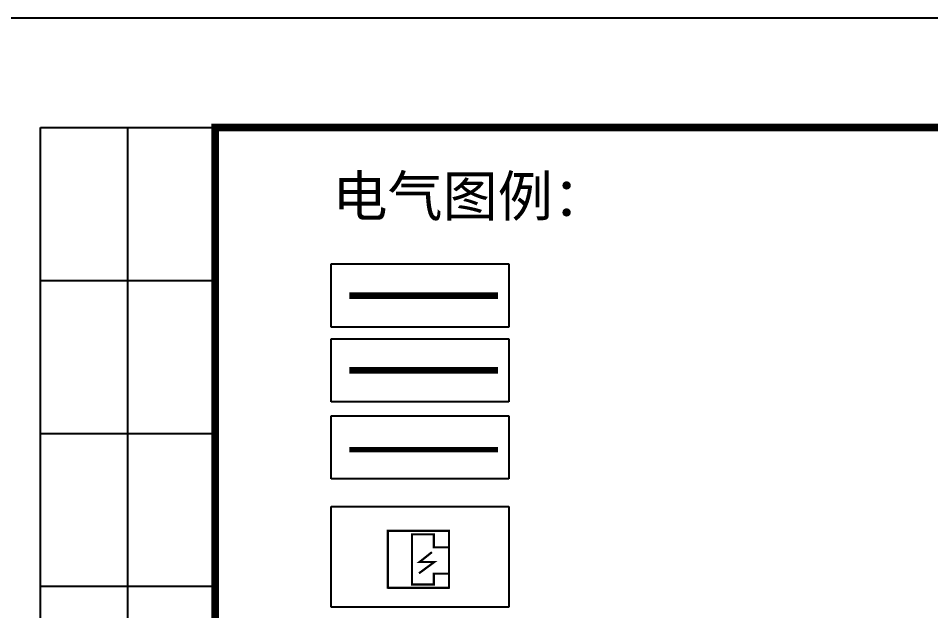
# Model space of a CAD drawing. Extents: x 36524853 to 36525459, y 2743936 to 2747542.
# Drawn here: x 36524896.65 to 36524938.44, y 2745602.01 to 2745629.12 of the extents above; entities that cross this region are included whole.
import ezdxf

# ---------------------------------------------------------------- set-up
doc = ezdxf.new("R2010")
doc.units = 0
doc.header["$LTSCALE"] = 1000
doc.header["$MEASUREMENT"] = 0
for name, pattern in [('-1F$0$XREF-ARBOR$0$PHANTOM', [63.5, 31.75, -6.35, 6.35, -6.35, 6.35, -6.35]), ('DASH', [0.35, 0.25, -0.1]), ('PHANTOM2', [1.25, 0.625, -0.125, 0.125, -0.125, 0.125, -0.125])]:
    doc.linetypes.add(name, pattern=pattern)
for name, color, linetype in [('_0', 7, 'Continuous'), ('A0-11 图框-粗线', 16, 'Continuous'), ('A0-13 图框-细线', 7, 'Continuous'), ('TK_图框', 7, 'Continuous'), ('WIRE-通讯', 4, 'PHANTOM2'), ('电气规划', 7, 'Continuous')]:
    doc.layers.add(name, color=color, linetype=linetype)
doc.styles.add('黑体', font='simhei.ttf')

# ---------------------------------------------------------------- blocks, each defined once
blk = doc.blocks.new('240722会签栏')
at = {"layer": 'A0-13 图框-细线'}
for p, q in [((215351.8, 285422.9), (215351.8, 302222.9)), ((215351.8, 302222.9), (216951.8, 302222.9)), ((216152, 286822.9), (216152, 302222.9)), ((215351.8, 300822.9), (216951.8, 300822.9)), ((215351.8, 299422.9), (216951.8, 299422.9)), ((215351.8, 298022.9), (216951.8, 298022.9))]:
    blk.add_line(p, q, dxfattribs=at)
blk = doc.blocks.new('A$C6202001D')
at = {"layer": 'A0-11 图框-粗线', "const_width": 70}
blk.add_lwpolyline([(58400, 41000), (2500, 41000), (2500, 1000), (58400, 1000)], close=True, dxfattribs=at)
at = {"layer": 'A0-13 图框-细线'}
blk.add_lwpolyline([(59400, 42000), (0, 42000), (0, 0), (59400, 0)], close=True, dxfattribs=at)
at = {"layer": 'TK_图框'}
blk.add_blockref('240722会签栏', (-214451.8, -261222.9), dxfattribs=at)
blk = doc.blocks.new('美式箱变')
at = {"linetype": 'Continuous', "const_width": 0.1, "flags": 128}
blk.add_lwpolyline([(0, 0), (2.8, 0), (2.8, -2.6), (0, -2.6)], close=True, dxfattribs=at)
at = {"linetype": 'Continuous', "flags": 128}
blk.add_lwpolyline([(0, 0), (0, -2.6), (2.8, -2.6)], dxfattribs=at)
at = {"linetype": 'Continuous', "const_width": 0.1, "flags": 128}
blk.add_lwpolyline([(1.1, -2.454), (2.1, -2.454), (2.1, -1.954), (2.8, -1.954), (2.8, -0.754), (2.1, -0.754), (2.1, -0.154), (1.1, -0.154), (1.1, -2.454)], dxfattribs=at)
at = {"color": 1, "linetype": 'Continuous', "const_width": 0.1, "flags": 128}
blk.add_lwpolyline([(2.015, -0.971), (1.452, -1.42), (2.129, -1.42), (1.424, -1.94)], dxfattribs=at)

msp = doc.modelspace()

# ---------------------------------------------------------------- linework, layer by layer
at = {"layer": '_0', "linetype": '-1F$0$XREF-ARBOR$0$PHANTOM'}
for points in [[(36524910.98, 2745617.877), (36524919.111, 2745617.877), (36524919.111, 2745614.988), (36524910.98, 2745614.988)], [(36524910.98, 2745614.452), (36524919.111, 2745614.452), (36524919.111, 2745611.563), (36524910.98, 2745611.563)], [(36524910.98, 2745610.925), (36524919.111, 2745610.925), (36524919.111, 2745608.036), (36524910.98, 2745608.036)], [(36524910.98, 2745606.78), (36524919.111, 2745606.78), (36524919.111, 2745602.166), (36524910.98, 2745602.166)]]:
    msp.add_lwpolyline(points, close=True, dxfattribs=at)
at = {"layer": 'WIRE-通讯', "linetype": 'PHANTOM2', "const_width": 0.25}
msp.add_lwpolyline([(36524911.804, 2745609.382), (36524918.615, 2745609.382)], dxfattribs=at)
at = {"layer": '电气规划', "color": 3, "linetype": 'DASH', "const_width": 0.3}
msp.add_lwpolyline([(36524911.804, 2745616.431), (36524918.615, 2745616.431)], dxfattribs=at)
at = {"layer": '电气规划', "color": 1, "linetype": 'DASH', "const_width": 0.3}
msp.add_lwpolyline([(36524911.804, 2745613.006), (36524918.615, 2745613.006)], dxfattribs=at)

# ---------------------------------------------------------------- block references
at = {"xscale": 0.005, "yscale": 0.005, "zscale": 0.005}
msp.add_blockref('A$C6202001D', (36524893.161, 2745419.125), dxfattribs=at)
at = {"linetype": 'Continuous'}
msp.add_blockref('美式箱变', (36524913.578, 2745605.659), dxfattribs=at)

# ---------------------------------------------------------------- texts
at = {"linetype": 'ByBlock', "style": '黑体'}
msp.add_text('电气图例：', height=1.8502, rotation=0, dxfattribs=at).set_placement((36524911.035, 2745620.058))

doc.saveas('drawing.dxf')
